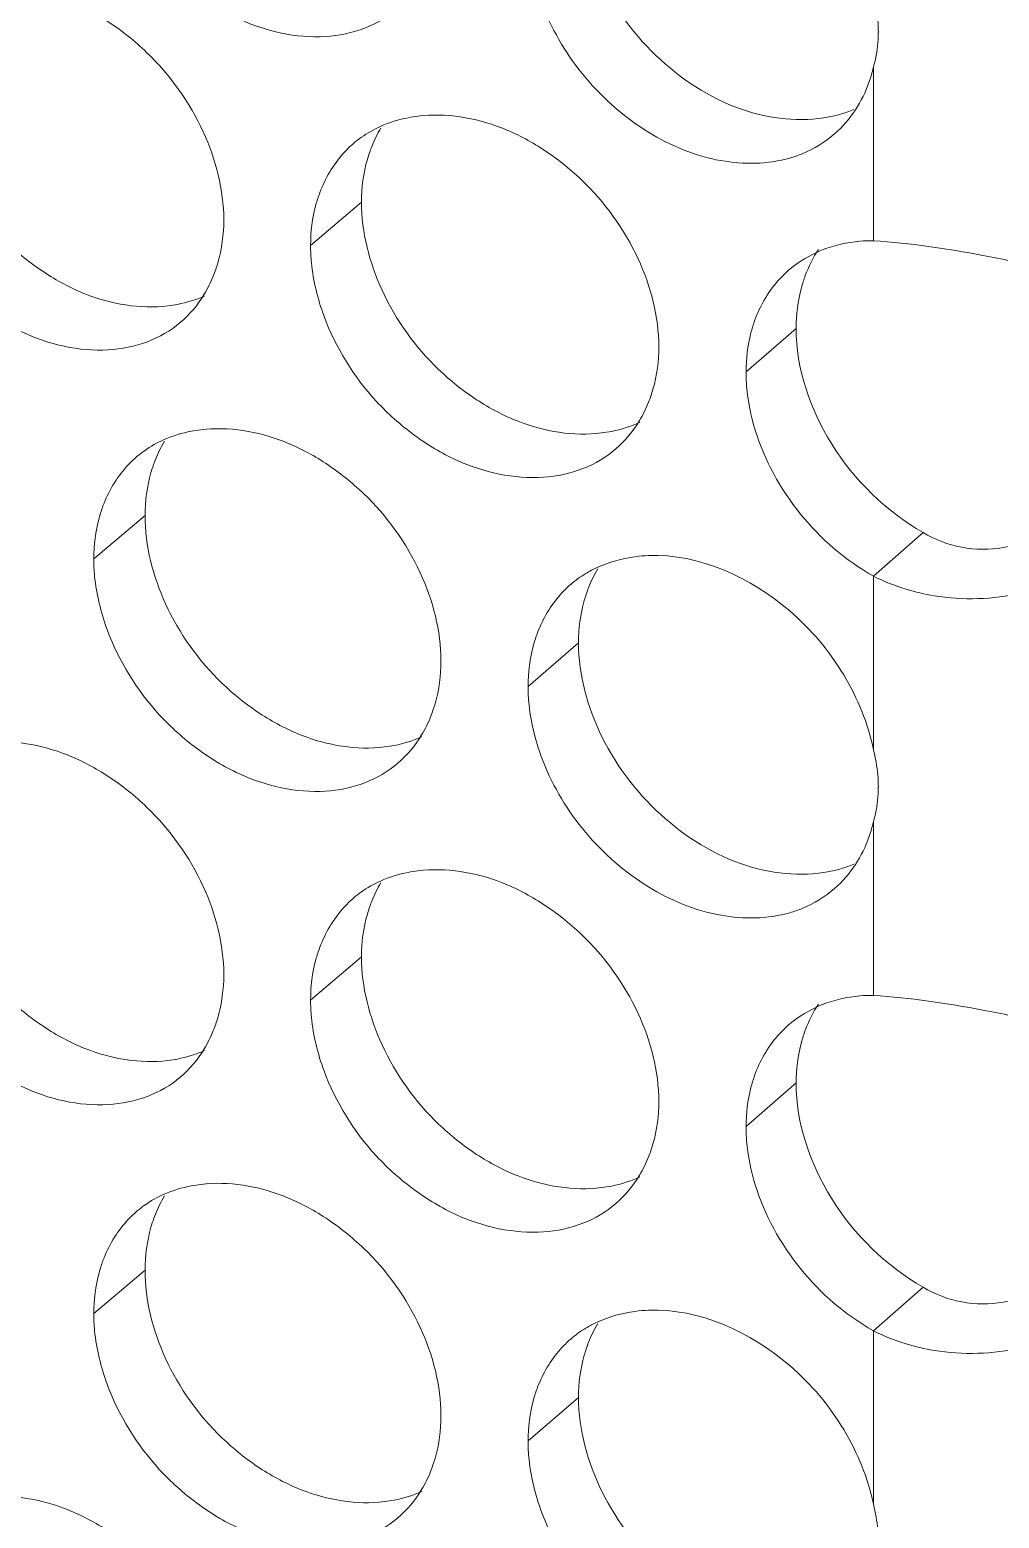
# Model space of a CAD drawing. Header units: millimetres. Extents: x 1177 to 4147, y 93 to 2194.
# Drawn here: x 2691.95 to 2702.07, y 745.07 to 760.61 of the extents above; entities that cross this region are included whole.
import ezdxf

# ---------------------------------------------------------------- set-up
doc = ezdxf.new("R2010")
doc.units = ezdxf.units.MM
doc.header["$LTSCALE"] = 0.1
doc.layers.get('0').update_dxf_attribs({"lineweight": 13})
doc.layers.add('标注', color=251, linetype='Continuous', lineweight=9)

# ---------------------------------------------------------------- blocks, each defined once
blk = doc.blocks.new('02')
for p, q in [((4627.348, 674.704), (4627.348, 677.291)), ((4627.348, 667.117), (4627.348, 669.704)), ((4627.348, 663.454), (4627.348, 666.041)), ((4627.348, 655.867), (4627.348, 658.454))]:
    blk.add_line(p, q)
for points, knots in [([(4627.348, 522.744), (4597.363, 531.299), (4553.55, 545.69), (4497.641, 568.487), (4458.71, 586.649), (4422.281, 606.068), (4388.51, 626.659), (4357.551, 648.334), (4338.416, 663.815), (4329.392, 671.722)], [0, 0, 0, 0, 0.278685, 0.411475, 0.539478, 0.662459, 0.780251, 0.892768, 1, 1, 1, 1]), ([(4626.906, 521.428), (4597.052, 529.945), (4553.424, 544.261), (4497.732, 566.923), (4458.929, 584.973), (4422.597, 604.269), (4388.892, 624.729), (4357.964, 646.263), (4338.829, 661.641), (4329.798, 669.496)], [0, 0, 0, 0, 0.278468, 0.411196, 0.539177, 0.662176, 0.780023, 0.892638, 1, 1, 1, 1]), ([(4628.518, 518.372), (4598.337, 526.935), (4554.235, 541.353), (4497.955, 564.22), (4458.766, 582.448), (4422.099, 601.945), (4388.114, 622.628), (4356.965, 644.402), (4337.717, 659.96), (4328.641, 667.907)], [0, 0, 0, 0, 0.278732, 0.411552, 0.539576, 0.662563, 0.780343, 0.892822, 1, 1, 1, 1]), ([(4328.202, 667.332), (4337.3, 659.316), (4356.601, 643.626), (4387.852, 621.677), (4421.956, 600.844), (4458.755, 581.215), (4498.091, 562.874), (4554.59, 539.876), (4598.873, 525.389), (4629.18, 516.79)], [0, 0, 0, 0, 0.107262, 0.219794, 0.337581, 0.460553, 0.588547, 0.721328, 1, 1, 1, 1])]:
    blk.add_open_spline(points, degree=3, knots=knots)
at = {"layer": '标注'}
for p, q in [((4619.714, 675.28), (4618.955, 674.633)), ((4626.196, 673.398), (4625.449, 672.748)), ((4616.486, 670.607), (4615.721, 669.962)), ((4616.486, 670.607), (4615.721, 669.962)), ((4628.091, 670.355), (4627.348, 669.704)), ((4622.951, 668.71), (4622.198, 668.061)), ((4622.951, 668.71), (4622.198, 668.061)), ((4619.714, 664.03), (4618.955, 663.383)), ((4626.196, 662.148), (4625.449, 661.498)), ((4616.486, 659.357), (4615.721, 658.712)), ((4628.091, 659.105), (4627.348, 658.454)), ((4622.951, 657.46), (4622.198, 656.811))]:
    blk.add_line(p, q, dxfattribs=at)
for centre, radius, start, end in [((4625.364, 677.807), 2.058, 0.0408, 5.1029), ((4625.378, 677.736), 2.02, 340.5097, 347.2785), ((4626.352, 678.323), 1.805, 285.9402, 293.0214), ((4621.65, 675.399), 1.919, 149.179, 158.2551), ((4620.645, 674.934), 1.61, 125.3606, 130.4975), ((4615.73, 674.892), 1.912, 328.9787, 338.0529), ((4622.206, 673.008), 1.925, 329.2925, 338.318), ((4618.416, 670.73), 1.912, 149.0222, 158.126), ((4618.416, 670.73), 1.912, 149.0222, 158.126), ((4617.403, 670.27), 1.599, 125.3449, 130.1938), ((4617.403, 670.27), 1.599, 125.3449, 130.1938), ((4623.909, 668.333), 1.647, 121.1376, 130.744), ((4623.909, 668.333), 1.647, 121.1376, 130.744), ((4623.959, 668.25), 1.744, 114.6822, 121.1409), ((4623.959, 668.25), 1.744, 114.6822, 121.1409), ((4624.886, 668.831), 1.918, 149.2796, 158.5755), ((4624.886, 668.831), 1.918, 149.2796, 158.5755), ((4628.745, 672.49), 3.117, 243.3667, 253.0477), ((4618.964, 668.321), 1.919, 329.1361, 338.1835), ((4618.964, 668.321), 1.919, 329.1361, 338.1835), ((4625.364, 666.557), 2.058, 0.0408, 5.1029), ((4625.364, 666.557), 2.058, 0.0408, 5.1029), ((4625.378, 666.486), 2.02, 340.5097, 347.2785), ((4625.378, 666.486), 2.02, 340.5097, 347.2785), ((4626.352, 667.073), 1.805, 285.9402, 293.0214), ((4626.352, 667.073), 1.805, 285.9402, 293.0214), ((4621.65, 664.149), 1.919, 149.179, 158.2551), ((4620.645, 663.684), 1.61, 125.3606, 130.4975), ((4615.73, 663.642), 1.912, 328.9787, 338.0529), ((4622.206, 661.758), 1.925, 329.2925, 338.318), ((4618.416, 659.48), 1.912, 149.0222, 158.126), ((4617.403, 659.02), 1.599, 125.3449, 130.1938), ((4623.959, 657), 1.744, 114.6822, 121.1409), ((4623.909, 657.083), 1.647, 121.1376, 130.744), ((4624.886, 657.581), 1.918, 149.2796, 158.5755), ((4628.745, 661.24), 3.117, 243.3667, 253.0477), ((4618.964, 657.071), 1.919, 329.1361, 338.1835)]:
    blk.add_arc(centre, radius, start, end, dxfattribs=at)
for points, knots in [([(4615.92, 680.159), (4616.091, 679.693), (4616.498, 679.035), (4617.24, 678.371), (4618.04, 677.882), (4618.943, 677.673), (4619.766, 677.841), (4620.111, 678.04), (4620.255, 678.164)], [0, 0, 0, 0, 0.272838, 0.410886, 0.544611, 0.786, 0.895595, 1, 1, 1, 1]), ([(4622.951, 679.96), (4622.951, 679.479), (4623.228, 678.477), (4624.17, 677.279), (4625.446, 676.521), (4626.431, 676.468), (4626.848, 676.588)], [0, 0, 0, 0, 0.249772, 0.517807, 0.774905, 1, 1, 1, 1]), ([(4617.66, 675.013), (4617.66, 675.464), (4617.416, 676.4), (4616.716, 677.375), (4615.963, 677.977), (4615.177, 678.401), (4614.503, 678.519), (4614.089, 678.47)], [0, 0, 0, 0, 0.246684, 0.511753, 0.644116, 0.771328, 1, 1, 1, 1]), ([(4622.424, 678.19), (4622.574, 677.808), (4623.01, 677.088), (4623.936, 676.281), (4625.012, 675.832), (4625.772, 675.842), (4626.103, 675.937)], [0, 0, 0, 0, 0.264547, 0.530604, 0.77855, 1, 1, 1, 1]), ([(4627.348, 677.291), (4627.36, 677.332), (4627.404, 677.501), (4627.421, 677.677), (4627.421, 677.809)], [0, 0, 0, 0, 0.244815, 1, 1, 1, 1]), ([(4613.267, 677.192), (4613.267, 676.741), (4613.51, 675.806), (4614.205, 674.828), (4614.955, 674.225), (4615.739, 673.8), (4616.413, 673.683), (4616.827, 673.733)], [0, 0, 0, 0, 0.246991, 0.512108, 0.644352, 0.77141, 1, 1, 1, 1]), ([(4620.556, 676.561), (4620.507, 676.555), (4620.316, 676.525), (4620.129, 676.468), (4619.998, 676.409)], [0, 0, 0, 0, 0.255975, 1, 1, 1, 1]), ([(4624.148, 673.122), (4624.148, 673.572), (4623.902, 674.508), (4623.198, 675.48), (4622.441, 676.078), (4621.65, 676.499), (4620.973, 676.613), (4620.556, 676.561)], [0, 0, 0, 0, 0.246187, 0.510826, 0.643167, 0.770525, 1, 1, 1, 1]), ([(4619.599, 676.158), (4619.543, 676.11), (4619.329, 675.901), (4619.173, 675.634), (4619.094, 675.423)], [0, 0, 0, 0, 0.246198, 1, 1, 1, 1]), ([(4619.868, 676.11), (4619.843, 676.046), (4619.751, 675.779), (4619.714, 675.494), (4619.714, 675.28)], [0, 0, 0, 0, 0.241677, 1, 1, 1, 1]), ([(4626.103, 675.937), (4626.165, 675.955), (4626.405, 676.037), (4626.627, 676.173), (4626.769, 676.297)], [0, 0, 0, 0, 0.255293, 1, 1, 1, 1]), ([(4612.695, 675.495), (4612.865, 675.029), (4613.269, 674.372), (4614.007, 673.707), (4614.803, 673.216), (4615.701, 673.002), (4616.522, 673.165), (4616.867, 673.362), (4617.011, 673.484)], [0, 0, 0, 0, 0.273173, 0.411313, 0.545072, 0.786333, 0.895775, 1, 1, 1, 1]), ([(4619.094, 675.423), (4619.071, 675.363), (4618.988, 675.107), (4618.955, 674.836), (4618.955, 674.633)], [0, 0, 0, 0, 0.242012, 1, 1, 1, 1]), ([(4619.714, 675.28), (4619.714, 674.83), (4619.958, 673.894), (4620.658, 672.92), (4621.412, 672.321), (4622.201, 671.899), (4622.877, 671.786), (4623.293, 671.838)], [0, 0, 0, 0, 0.246494, 0.511184, 0.643406, 0.77061, 1, 1, 1, 1]), ([(4617.504, 674.178), (4617.53, 674.241), (4617.623, 674.511), (4617.66, 674.798), (4617.66, 675.013)], [0, 0, 0, 0, 0.241585, 1, 1, 1, 1]), ([(4618.955, 674.633), (4618.955, 674.547), (4618.974, 674.188), (4619.061, 673.836), (4619.155, 673.581)], [0, 0, 0, 0, 0.240751, 1, 1, 1, 1]), ([(4627.348, 674.704), (4627.281, 674.705), (4627.022, 674.694), (4626.765, 674.636), (4626.586, 674.566)], [0, 0, 0, 0, 0.258603, 1, 1, 1, 1]), ([(4630.617, 674.049), (4630.361, 674.15), (4629.819, 674.314), (4628.729, 674.546), (4627.896, 674.667), (4627.348, 674.704)], [0, 0, 0, 0, 0.246985, 0.506558, 1, 1, 1, 1]), ([(4626.077, 674.258), (4626.021, 674.209), (4625.806, 673.995), (4625.653, 673.723), (4625.576, 673.508)], [0, 0, 0, 0, 0.24633, 1, 1, 1, 1]), ([(4626.333, 674.186), (4626.31, 674.125), (4626.229, 673.87), (4626.196, 673.6), (4626.196, 673.398)], [0, 0, 0, 0, 0.242216, 1, 1, 1, 1]), ([(4616.827, 673.733), (4616.875, 673.739), (4617.061, 673.768), (4617.244, 673.823), (4617.373, 673.88)], [0, 0, 0, 0, 0.255784, 1, 1, 1, 1]), ([(4619.155, 673.581), (4619.327, 673.114), (4619.735, 672.455), (4620.482, 671.793), (4621.286, 671.306), (4622.193, 671.101), (4623.018, 671.274), (4623.364, 671.476), (4623.508, 671.601)], [0, 0, 0, 0, 0.272504, 0.410462, 0.544153, 0.785671, 0.895417, 1, 1, 1, 1]), ([(4625.576, 673.508), (4625.555, 673.449), (4625.48, 673.202), (4625.449, 672.943), (4625.449, 672.748)], [0, 0, 0, 0, 0.242457, 1, 1, 1, 1]), ([(4626.196, 673.398), (4626.196, 672.799), (4626.617, 671.563), (4627.539, 670.668), (4628.091, 670.355)], [0, 0, 0, 0, 0.485697, 1, 1, 1, 1]), ([(4623.995, 672.297), (4624.02, 672.36), (4624.111, 672.626), (4624.148, 672.909), (4624.148, 673.122)], [0, 0, 0, 0, 0.241909, 1, 1, 1, 1]), ([(4628.091, 670.355), (4628.266, 670.248), (4628.66, 670.095), (4629.293, 670.094), (4629.891, 670.31), (4630.554, 670.822), (4631.079, 671.718), (4631.219, 672.517), (4631.219, 672.902)], [0, 0, 0, 0, 0.126239, 0.253462, 0.381711, 0.510421, 0.762592, 1, 1, 1, 1]), ([(4625.449, 672.748), (4625.449, 672.677), (4625.462, 672.384), (4625.521, 672.094), (4625.586, 671.882)], [0, 0, 0, 0, 0.242222, 1, 1, 1, 1]), ([(4620.899, 668.439), (4620.899, 668.889), (4620.654, 669.825), (4619.952, 670.799), (4619.198, 671.399), (4618.409, 671.821), (4617.733, 671.937), (4617.318, 671.887)], [0, 0, 0, 0, 0.246434, 0.511288, 0.64364, 0.770925, 1, 1, 1, 1]), ([(4620.899, 668.439), (4620.899, 668.889), (4620.654, 669.825), (4619.952, 670.799), (4619.198, 671.399), (4618.409, 671.821), (4617.733, 671.937), (4617.318, 671.887)], [0, 0, 0, 0, 0.246434, 0.511288, 0.64364, 0.770925, 1, 1, 1, 1]), ([(4623.293, 671.838), (4623.343, 671.844), (4623.54, 671.876), (4623.732, 671.936), (4623.866, 671.998)], [0, 0, 0, 0, 0.255988, 1, 1, 1, 1]), ([(4617.318, 671.887), (4617.27, 671.881), (4617.084, 671.852), (4616.902, 671.797), (4616.773, 671.741)], [0, 0, 0, 0, 0.25587, 1, 1, 1, 1]), ([(4617.318, 671.887), (4617.27, 671.881), (4617.084, 671.852), (4616.902, 671.797), (4616.773, 671.741)], [0, 0, 0, 0, 0.25587, 1, 1, 1, 1]), ([(4625.586, 671.882), (4625.724, 671.431), (4626.195, 670.576), (4626.932, 669.939), (4627.348, 669.704)], [0, 0, 0, 0, 0.49694, 1, 1, 1, 1]), ([(4616.37, 671.491), (4616.314, 671.443), (4616.097, 671.233), (4615.939, 670.965), (4615.859, 670.752)], [0, 0, 0, 0, 0.246074, 1, 1, 1, 1]), ([(4616.37, 671.491), (4616.314, 671.443), (4616.097, 671.233), (4615.939, 670.965), (4615.859, 670.752)], [0, 0, 0, 0, 0.246074, 1, 1, 1, 1]), ([(4616.642, 671.442), (4616.616, 671.378), (4616.524, 671.109), (4616.486, 670.822), (4616.486, 670.607)], [0, 0, 0, 0, 0.241514, 1, 1, 1, 1]), ([(4616.642, 671.442), (4616.616, 671.378), (4616.524, 671.109), (4616.486, 670.822), (4616.486, 670.607)], [0, 0, 0, 0, 0.241514, 1, 1, 1, 1]), ([(4615.859, 670.752), (4615.837, 670.691), (4615.754, 670.436), (4615.721, 670.165), (4615.721, 669.962)], [0, 0, 0, 0, 0.241904, 1, 1, 1, 1]), ([(4615.859, 670.752), (4615.837, 670.691), (4615.754, 670.436), (4615.721, 670.165), (4615.721, 669.962)], [0, 0, 0, 0, 0.241904, 1, 1, 1, 1]), ([(4616.486, 670.607), (4616.486, 670.157), (4616.729, 669.221), (4617.427, 668.245), (4618.179, 667.644), (4618.966, 667.221), (4619.641, 667.106), (4620.055, 667.157)], [0, 0, 0, 0, 0.246741, 0.511644, 0.643878, 0.771009, 1, 1, 1, 1]), ([(4616.486, 670.607), (4616.486, 670.157), (4616.729, 669.221), (4617.427, 668.245), (4618.179, 667.644), (4618.966, 667.221), (4619.641, 667.106), (4620.055, 667.157)], [0, 0, 0, 0, 0.246741, 0.511644, 0.643878, 0.771009, 1, 1, 1, 1]), ([(4615.721, 669.962), (4615.721, 669.876), (4615.74, 669.517), (4615.827, 669.164), (4615.92, 668.909)], [0, 0, 0, 0, 0.240702, 1, 1, 1, 1]), ([(4615.721, 669.962), (4615.721, 669.876), (4615.74, 669.517), (4615.827, 669.164), (4615.92, 668.909)], [0, 0, 0, 0, 0.240702, 1, 1, 1, 1]), ([(4623.995, 670.011), (4623.927, 670.008), (4623.666, 669.986), (4623.407, 669.915), (4623.231, 669.834)], [0, 0, 0, 0, 0.258302, 1, 1, 1, 1]), ([(4623.995, 670.011), (4623.927, 670.008), (4623.666, 669.986), (4623.407, 669.915), (4623.231, 669.834)], [0, 0, 0, 0, 0.258302, 1, 1, 1, 1]), ([(4627.348, 667.117), (4627.27, 667.509), (4626.947, 668.281), (4625.94, 669.489), (4624.749, 670.041), (4623.995, 670.011)], [0, 0, 0, 0, 0.254485, 0.51933, 1, 1, 1, 1]), ([(4627.348, 667.117), (4627.27, 667.509), (4626.947, 668.281), (4625.94, 669.489), (4624.749, 670.041), (4623.995, 670.011)], [0, 0, 0, 0, 0.254485, 0.51933, 1, 1, 1, 1]), ([(4622.834, 669.58), (4622.779, 669.533), (4622.571, 669.328), (4622.419, 669.069), (4622.341, 668.864)], [0, 0, 0, 0, 0.246444, 1, 1, 1, 1]), ([(4622.834, 669.58), (4622.779, 669.533), (4622.571, 669.328), (4622.419, 669.069), (4622.341, 668.864)], [0, 0, 0, 0, 0.246444, 1, 1, 1, 1]), ([(4623.101, 669.531), (4623.076, 669.468), (4622.987, 669.203), (4622.951, 668.922), (4622.951, 668.71)], [0, 0, 0, 0, 0.241851, 1, 1, 1, 1]), ([(4623.101, 669.531), (4623.076, 669.468), (4622.987, 669.203), (4622.951, 668.922), (4622.951, 668.71)], [0, 0, 0, 0, 0.241851, 1, 1, 1, 1]), ([(4627.836, 669.508), (4627.973, 669.467), (4628.535, 669.335), (4629.131, 669.355), (4629.554, 669.45)], [0, 0, 0, 0, 0.247904, 1, 1, 1, 1]), ([(4615.92, 668.909), (4616.091, 668.443), (4616.498, 667.785), (4617.24, 667.121), (4618.04, 666.632), (4618.943, 666.423), (4619.766, 666.591), (4620.111, 666.79), (4620.255, 666.914)], [0, 0, 0, 0, 0.272838, 0.410886, 0.544611, 0.786, 0.895595, 1, 1, 1, 1]), ([(4615.92, 668.909), (4616.091, 668.443), (4616.498, 667.785), (4617.24, 667.121), (4618.04, 666.632), (4618.943, 666.423), (4619.766, 666.591), (4620.111, 666.79), (4620.255, 666.914)], [0, 0, 0, 0, 0.272838, 0.410886, 0.544611, 0.786, 0.895595, 1, 1, 1, 1]), ([(4622.341, 668.864), (4622.317, 668.802), (4622.232, 668.543), (4622.198, 668.268), (4622.198, 668.061)], [0, 0, 0, 0, 0.242016, 1, 1, 1, 1]), ([(4622.341, 668.864), (4622.317, 668.802), (4622.232, 668.543), (4622.198, 668.268), (4622.198, 668.061)], [0, 0, 0, 0, 0.242016, 1, 1, 1, 1]), ([(4622.951, 668.71), (4622.951, 668.229), (4623.228, 667.227), (4624.17, 666.029), (4625.446, 665.271), (4626.431, 665.218), (4626.848, 665.338)], [0, 0, 0, 0, 0.249772, 0.517807, 0.774905, 1, 1, 1, 1]), ([(4622.951, 668.71), (4622.951, 668.229), (4623.228, 667.227), (4624.17, 666.029), (4625.446, 665.271), (4626.431, 665.218), (4626.848, 665.338)], [0, 0, 0, 0, 0.249772, 0.517807, 0.774905, 1, 1, 1, 1]), ([(4620.745, 667.608), (4620.77, 667.672), (4620.862, 667.939), (4620.899, 668.225), (4620.899, 668.439)], [0, 0, 0, 0, 0.241748, 1, 1, 1, 1]), ([(4620.745, 667.608), (4620.77, 667.672), (4620.862, 667.939), (4620.899, 668.225), (4620.899, 668.439)], [0, 0, 0, 0, 0.241748, 1, 1, 1, 1]), ([(4622.198, 668.061), (4622.198, 667.969), (4622.219, 667.587), (4622.318, 667.211), (4622.424, 666.94)], [0, 0, 0, 0, 0.240389, 1, 1, 1, 1]), ([(4622.198, 668.061), (4622.198, 667.969), (4622.219, 667.587), (4622.318, 667.211), (4622.424, 666.94)], [0, 0, 0, 0, 0.240389, 1, 1, 1, 1]), ([(4617.66, 663.763), (4617.66, 664.214), (4617.416, 665.15), (4616.716, 666.125), (4615.963, 666.727), (4615.177, 667.151), (4614.503, 667.269), (4614.089, 667.22)], [0, 0, 0, 0, 0.246684, 0.511753, 0.644116, 0.771328, 1, 1, 1, 1]), ([(4620.055, 667.157), (4620.105, 667.163), (4620.296, 667.193), (4620.484, 667.251), (4620.615, 667.31)], [0, 0, 0, 0, 0.255887, 1, 1, 1, 1]), ([(4620.055, 667.157), (4620.105, 667.163), (4620.296, 667.193), (4620.484, 667.251), (4620.615, 667.31)], [0, 0, 0, 0, 0.255887, 1, 1, 1, 1]), ([(4622.424, 666.94), (4622.574, 666.558), (4623.01, 665.838), (4623.936, 665.031), (4625.012, 664.582), (4625.772, 664.592), (4626.103, 664.687)], [0, 0, 0, 0, 0.264547, 0.530604, 0.77855, 1, 1, 1, 1]), ([(4622.424, 666.94), (4622.574, 666.558), (4623.01, 665.838), (4623.936, 665.031), (4625.012, 664.582), (4625.772, 664.592), (4626.103, 664.687)], [0, 0, 0, 0, 0.264547, 0.530604, 0.77855, 1, 1, 1, 1]), ([(4627.348, 666.041), (4627.36, 666.082), (4627.404, 666.251), (4627.421, 666.427), (4627.421, 666.559)], [0, 0, 0, 0, 0.244815, 1, 1, 1, 1]), ([(4627.348, 666.041), (4627.36, 666.082), (4627.404, 666.251), (4627.421, 666.427), (4627.421, 666.559)], [0, 0, 0, 0, 0.244815, 1, 1, 1, 1]), ([(4613.267, 665.942), (4613.267, 665.491), (4613.51, 664.556), (4614.205, 663.578), (4614.955, 662.975), (4615.739, 662.55), (4616.413, 662.433), (4616.827, 662.483)], [0, 0, 0, 0, 0.246991, 0.512108, 0.644352, 0.77141, 1, 1, 1, 1]), ([(4620.556, 665.311), (4620.507, 665.305), (4620.316, 665.275), (4620.129, 665.218), (4619.998, 665.159)], [0, 0, 0, 0, 0.255975, 1, 1, 1, 1]), ([(4624.148, 661.872), (4624.148, 662.322), (4623.902, 663.258), (4623.198, 664.23), (4622.441, 664.828), (4621.65, 665.249), (4620.973, 665.363), (4620.556, 665.311)], [0, 0, 0, 0, 0.246187, 0.510826, 0.643167, 0.770525, 1, 1, 1, 1]), ([(4626.103, 664.687), (4626.165, 664.705), (4626.405, 664.787), (4626.627, 664.923), (4626.769, 665.047)], [0, 0, 0, 0, 0.255293, 1, 1, 1, 1]), ([(4626.103, 664.687), (4626.165, 664.705), (4626.405, 664.787), (4626.627, 664.923), (4626.769, 665.047)], [0, 0, 0, 0, 0.255293, 1, 1, 1, 1]), ([(4619.599, 664.908), (4619.543, 664.86), (4619.329, 664.651), (4619.173, 664.384), (4619.094, 664.173)], [0, 0, 0, 0, 0.246198, 1, 1, 1, 1]), ([(4619.868, 664.86), (4619.843, 664.796), (4619.751, 664.529), (4619.714, 664.244), (4619.714, 664.03)], [0, 0, 0, 0, 0.241677, 1, 1, 1, 1]), ([(4612.695, 664.245), (4612.865, 663.779), (4613.269, 663.122), (4614.007, 662.457), (4614.803, 661.966), (4615.701, 661.752), (4616.522, 661.915), (4616.867, 662.112), (4617.011, 662.234)], [0, 0, 0, 0, 0.273173, 0.411313, 0.545072, 0.786333, 0.895775, 1, 1, 1, 1]), ([(4619.094, 664.173), (4619.071, 664.113), (4618.988, 663.857), (4618.955, 663.586), (4618.955, 663.383)], [0, 0, 0, 0, 0.242012, 1, 1, 1, 1]), ([(4619.714, 664.03), (4619.714, 663.58), (4619.958, 662.644), (4620.658, 661.67), (4621.412, 661.071), (4622.201, 660.649), (4622.877, 660.536), (4623.293, 660.588)], [0, 0, 0, 0, 0.246494, 0.511184, 0.643406, 0.77061, 1, 1, 1, 1]), ([(4617.504, 662.928), (4617.53, 662.991), (4617.623, 663.261), (4617.66, 663.548), (4617.66, 663.763)], [0, 0, 0, 0, 0.241585, 1, 1, 1, 1]), ([(4618.955, 663.383), (4618.955, 663.297), (4618.974, 662.938), (4619.061, 662.586), (4619.155, 662.331)], [0, 0, 0, 0, 0.240751, 1, 1, 1, 1]), ([(4627.348, 663.454), (4627.281, 663.455), (4627.022, 663.444), (4626.765, 663.386), (4626.586, 663.316)], [0, 0, 0, 0, 0.258603, 1, 1, 1, 1]), ([(4630.617, 662.799), (4630.361, 662.9), (4629.819, 663.064), (4628.729, 663.296), (4627.896, 663.417), (4627.348, 663.454)], [0, 0, 0, 0, 0.246985, 0.506558, 1, 1, 1, 1]), ([(4626.077, 663.008), (4626.021, 662.959), (4625.806, 662.745), (4625.653, 662.473), (4625.576, 662.258)], [0, 0, 0, 0, 0.24633, 1, 1, 1, 1]), ([(4626.333, 662.936), (4626.31, 662.875), (4626.229, 662.62), (4626.196, 662.35), (4626.196, 662.148)], [0, 0, 0, 0, 0.242216, 1, 1, 1, 1]), ([(4616.827, 662.483), (4616.875, 662.489), (4617.061, 662.518), (4617.244, 662.573), (4617.373, 662.63)], [0, 0, 0, 0, 0.255784, 1, 1, 1, 1]), ([(4619.155, 662.331), (4619.327, 661.864), (4619.735, 661.205), (4620.482, 660.543), (4621.286, 660.056), (4622.193, 659.851), (4623.018, 660.024), (4623.364, 660.226), (4623.508, 660.351)], [0, 0, 0, 0, 0.272504, 0.410462, 0.544153, 0.785671, 0.895417, 1, 1, 1, 1]), ([(4625.576, 662.258), (4625.555, 662.199), (4625.48, 661.952), (4625.449, 661.693), (4625.449, 661.498)], [0, 0, 0, 0, 0.242457, 1, 1, 1, 1]), ([(4626.196, 662.148), (4626.196, 661.549), (4626.617, 660.313), (4627.539, 659.418), (4628.091, 659.105)], [0, 0, 0, 0, 0.485697, 1, 1, 1, 1]), ([(4623.995, 661.047), (4624.02, 661.11), (4624.111, 661.376), (4624.148, 661.659), (4624.148, 661.872)], [0, 0, 0, 0, 0.241909, 1, 1, 1, 1]), ([(4625.449, 661.498), (4625.449, 661.427), (4625.462, 661.134), (4625.521, 660.844), (4625.586, 660.632)], [0, 0, 0, 0, 0.242222, 1, 1, 1, 1]), ([(4628.091, 659.105), (4628.266, 658.998), (4628.66, 658.845), (4629.293, 658.844), (4629.891, 659.06), (4630.554, 659.572), (4631.079, 660.468), (4631.219, 661.267), (4631.219, 661.652)], [0, 0, 0, 0, 0.126239, 0.253462, 0.381711, 0.510421, 0.762592, 1, 1, 1, 1]), ([(4617.318, 660.637), (4617.27, 660.631), (4617.084, 660.602), (4616.902, 660.547), (4616.773, 660.491)], [0, 0, 0, 0, 0.25587, 1, 1, 1, 1]), ([(4620.899, 657.189), (4620.899, 657.639), (4620.654, 658.575), (4619.952, 659.549), (4619.198, 660.149), (4618.409, 660.571), (4617.733, 660.687), (4617.318, 660.637)], [0, 0, 0, 0, 0.246434, 0.511288, 0.64364, 0.770925, 1, 1, 1, 1]), ([(4623.293, 660.588), (4623.343, 660.594), (4623.54, 660.626), (4623.732, 660.686), (4623.866, 660.748)], [0, 0, 0, 0, 0.255988, 1, 1, 1, 1]), ([(4625.586, 660.632), (4625.724, 660.181), (4626.195, 659.326), (4626.932, 658.689), (4627.348, 658.454)], [0, 0, 0, 0, 0.49694, 1, 1, 1, 1]), ([(4616.37, 660.241), (4616.314, 660.193), (4616.097, 659.983), (4615.939, 659.715), (4615.859, 659.502)], [0, 0, 0, 0, 0.246074, 1, 1, 1, 1]), ([(4616.642, 660.192), (4616.616, 660.128), (4616.524, 659.859), (4616.486, 659.572), (4616.486, 659.357)], [0, 0, 0, 0, 0.241514, 1, 1, 1, 1]), ([(4615.859, 659.502), (4615.837, 659.441), (4615.754, 659.186), (4615.721, 658.915), (4615.721, 658.712)], [0, 0, 0, 0, 0.241904, 1, 1, 1, 1]), ([(4616.486, 659.357), (4616.486, 658.907), (4616.729, 657.971), (4617.427, 656.995), (4618.179, 656.394), (4618.966, 655.971), (4619.641, 655.856), (4620.055, 655.907)], [0, 0, 0, 0, 0.246741, 0.511644, 0.643878, 0.771009, 1, 1, 1, 1]), ([(4615.721, 658.712), (4615.721, 658.626), (4615.74, 658.267), (4615.827, 657.914), (4615.92, 657.659)], [0, 0, 0, 0, 0.240702, 1, 1, 1, 1]), ([(4623.995, 658.761), (4623.927, 658.758), (4623.666, 658.736), (4623.407, 658.665), (4623.231, 658.584)], [0, 0, 0, 0, 0.258302, 1, 1, 1, 1]), ([(4627.348, 655.867), (4627.27, 656.259), (4626.947, 657.031), (4625.94, 658.239), (4624.749, 658.791), (4623.995, 658.761)], [0, 0, 0, 0, 0.254485, 0.51933, 1, 1, 1, 1]), ([(4622.834, 658.33), (4622.779, 658.283), (4622.571, 658.078), (4622.419, 657.819), (4622.341, 657.614)], [0, 0, 0, 0, 0.246444, 1, 1, 1, 1]), ([(4623.101, 658.281), (4623.076, 658.218), (4622.987, 657.953), (4622.951, 657.672), (4622.951, 657.46)], [0, 0, 0, 0, 0.241851, 1, 1, 1, 1]), ([(4627.836, 658.258), (4627.973, 658.217), (4628.535, 658.085), (4629.131, 658.105), (4629.554, 658.2)], [0, 0, 0, 0, 0.247904, 1, 1, 1, 1]), ([(4615.92, 657.659), (4616.091, 657.193), (4616.498, 656.535), (4617.24, 655.871), (4618.04, 655.382), (4618.943, 655.173), (4619.766, 655.341), (4620.111, 655.54), (4620.255, 655.664)], [0, 0, 0, 0, 0.272838, 0.410886, 0.544611, 0.786, 0.895595, 1, 1, 1, 1]), ([(4622.341, 657.614), (4622.317, 657.552), (4622.232, 657.293), (4622.198, 657.018), (4622.198, 656.811)], [0, 0, 0, 0, 0.242016, 1, 1, 1, 1]), ([(4622.951, 657.46), (4622.951, 656.979), (4623.228, 655.977), (4624.17, 654.779), (4625.446, 654.021), (4626.431, 653.968), (4626.848, 654.088)], [0, 0, 0, 0, 0.249772, 0.517807, 0.774905, 1, 1, 1, 1]), ([(4620.745, 656.358), (4620.77, 656.422), (4620.862, 656.689), (4620.899, 656.975), (4620.899, 657.189)], [0, 0, 0, 0, 0.241748, 1, 1, 1, 1]), ([(4622.198, 656.811), (4622.198, 656.719), (4622.219, 656.337), (4622.318, 655.961), (4622.424, 655.69)], [0, 0, 0, 0, 0.240389, 1, 1, 1, 1]), ([(4617.66, 652.513), (4617.66, 652.964), (4617.416, 653.9), (4616.716, 654.875), (4615.963, 655.477), (4615.177, 655.901), (4614.503, 656.019), (4614.089, 655.97)], [0, 0, 0, 0, 0.246684, 0.511753, 0.644116, 0.771328, 1, 1, 1, 1]), ([(4620.055, 655.907), (4620.105, 655.913), (4620.296, 655.943), (4620.484, 656.001), (4620.615, 656.06)], [0, 0, 0, 0, 0.255887, 1, 1, 1, 1]), ([(4622.424, 655.69), (4622.574, 655.308), (4623.01, 654.588), (4623.936, 653.781), (4625.012, 653.332), (4625.772, 653.342), (4626.103, 653.437)], [0, 0, 0, 0, 0.264547, 0.530604, 0.77855, 1, 1, 1, 1])]:
    blk.add_open_spline(points, degree=3, knots=knots, dxfattribs=at)
for points in [[(4627.082, 676.657), (4627.164, 676.783), (4627.232, 676.92), (4627.282, 677.062)], [(4626.769, 676.297), (4626.889, 676.402), (4626.995, 676.524), (4627.082, 676.657)], [(4619.998, 676.409), (4619.898, 676.364), (4619.802, 676.31), (4619.713, 676.247)], [(4626.586, 674.566), (4626.402, 674.493), (4626.226, 674.389), (4626.077, 674.258)], [(4626.53, 674.574), (4626.449, 674.453), (4626.383, 674.322), (4626.333, 674.186)], [(4617.011, 673.484), (4617.152, 673.604), (4617.274, 673.749), (4617.369, 673.907)], [(4623.508, 671.601), (4623.647, 671.721), (4623.767, 671.867), (4623.861, 672.025)], [(4616.773, 671.741), (4616.669, 671.695), (4616.57, 671.64), (4616.477, 671.574)], [(4616.773, 671.741), (4616.669, 671.695), (4616.57, 671.64), (4616.477, 671.574)], [(4620.255, 666.914), (4620.395, 667.034), (4620.516, 667.179), (4620.611, 667.337)], [(4620.255, 666.914), (4620.395, 667.034), (4620.516, 667.179), (4620.611, 667.337)], [(4627.413, 666.74), (4627.402, 666.867), (4627.379, 666.993), (4627.348, 667.117)], [(4627.413, 666.74), (4627.402, 666.867), (4627.379, 666.993), (4627.348, 667.117)], [(4627.082, 665.407), (4627.164, 665.533), (4627.232, 665.67), (4627.282, 665.812)], [(4627.082, 665.407), (4627.164, 665.533), (4627.232, 665.67), (4627.282, 665.812)], [(4626.769, 665.047), (4626.889, 665.152), (4626.995, 665.274), (4627.082, 665.407)], [(4626.769, 665.047), (4626.889, 665.152), (4626.995, 665.274), (4627.082, 665.407)], [(4619.998, 665.159), (4619.898, 665.114), (4619.802, 665.06), (4619.713, 664.997)], [(4626.586, 663.316), (4626.402, 663.243), (4626.226, 663.139), (4626.077, 663.008)], [(4626.53, 663.324), (4626.449, 663.203), (4626.383, 663.072), (4626.333, 662.936)], [(4617.011, 662.234), (4617.152, 662.354), (4617.274, 662.499), (4617.369, 662.657)], [(4623.508, 660.351), (4623.647, 660.471), (4623.767, 660.617), (4623.861, 660.775)], [(4616.773, 660.491), (4616.669, 660.445), (4616.57, 660.39), (4616.477, 660.324)], [(4620.255, 655.664), (4620.395, 655.784), (4620.516, 655.929), (4620.611, 656.087)], [(4627.413, 655.49), (4627.402, 655.617), (4627.379, 655.743), (4627.348, 655.867)]]:
    blk.add_open_spline(points, degree=3, dxfattribs=at)

msp = doc.modelspace()

# ---------------------------------------------------------------- block references
at = {"xscale": 0.7, "yscale": 0.7, "zscale": 0.7}
msp.add_blockref('02', (-538.391, 286.112), dxfattribs=at)

doc.saveas('drawing.dxf')
